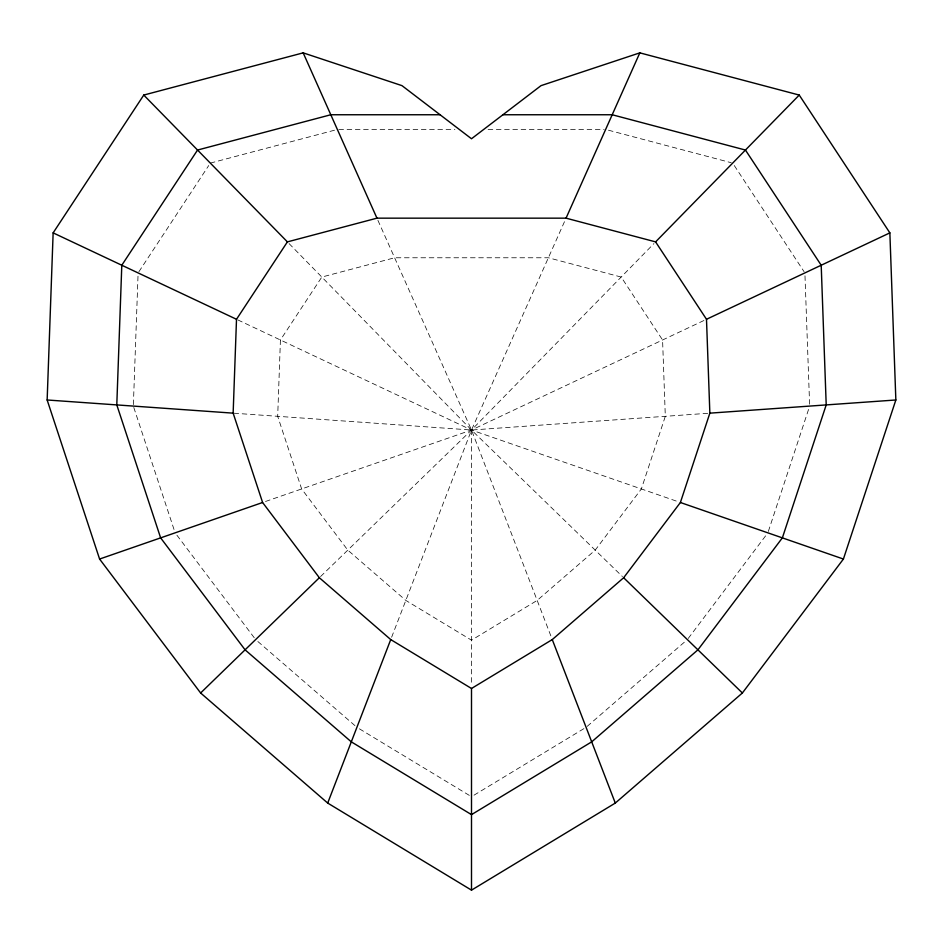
<?xml version="1.0" encoding="UTF-8"?>
<svg xmlns="http://www.w3.org/2000/svg" width="943" height="943" viewBox="0 0 943 943"><rect width="100%" height="100%" fill="white"/><g stroke="black" fill="none" stroke-linecap="round" stroke-linejoin="round"><path stroke-width="0.71" stroke-dasharray="4.71 3.54" d="M133.387 404.618L138.008 275.839M768.333 531.451L809.2 407.482M391.628 637.244L471.5 430.032L565.081 220.344M138.916 271.702L208.721 165.544M688.249 638.411L766.105 535.188M320.561 576.562L471.5 430.032L653.912 243.6M587.206 726.346L685.137 641.511M474.023 795.173L586.098 727.301M265.502 501.487L471.5 430.032L705.128 319.936M210.324 163.104L334.541 130.205M233.947 413.211L471.5 430.032L709.053 413.211M338.832 129.462L454.915 129.462M488.085 129.462L604.168 129.462M608.459 130.205L731.261 162.726M237.872 319.936L471.5 430.032L677.498 501.487M359.424 728.833L470.239 795.939M257.863 641.511L355.794 726.346M289.088 243.6L471.5 430.032L622.439 576.562M176.895 535.188L254.751 638.411M734.279 165.544L804.084 271.702M377.919 220.344L471.5 430.032L551.372 637.244M133.8 407.482L174.667 531.451M804.992 275.839L809.613 404.618M471.5 430.032L471.5 685.526M280.425 339.987L277.69 416.311L301.642 488.957L347.79 550.134L405.82 600.408L471.5 640.179L537.18 600.408L595.21 550.134L641.358 488.957L665.31 416.311L662.575 339.987L621.189 277.053L548.378 257.769L394.622 257.769L321.811 277.053L280.425 339.987"/><path stroke-width="1.41" d="M47.15 399.985L53.138 232.874L143.76 95.066L303.174 52.855L401.966 85.636L471.5 138.762L541.034 85.636L639.825 52.855L799.24 95.066L889.862 232.874L895.85 399.985L843.407 559.046L742.377 692.987L615.296 803.071L471.5 890.145L327.704 803.071L200.623 692.987L99.593 559.046L47.15 399.985L233.145 413.152L262.602 502.501L319.347 577.741L390.732 639.578L471.5 688.484L471.5 890.145M233.145 413.152L236.504 319.288L287.403 241.879L376.952 218.163L566.048 218.163L655.597 241.879L706.496 319.288L709.855 413.152L680.398 502.501L623.653 577.741L552.268 639.578L471.5 688.484M327.704 803.071L390.732 639.578M566.048 218.163L639.825 52.855M655.597 241.879L799.24 95.066M200.623 692.987L319.347 577.741M706.496 319.288L889.862 232.874M99.593 559.046L262.602 502.501M709.855 413.152L895.85 399.985M440.086 114.751L330.804 114.751L197.547 150.043L121.8 265.231L116.791 404.912L160.628 537.864L245.074 649.833L351.303 741.846L471.5 814.634L591.697 741.846L697.926 649.833L782.372 537.864L826.209 404.912L821.2 265.231L745.453 150.043L612.196 114.751L502.914 114.751M680.398 502.501L843.407 559.046M53.138 232.874L236.504 319.288M623.653 577.741L742.377 692.987M143.76 95.066L287.403 241.879M303.174 52.855L376.952 218.163M552.268 639.578L615.296 803.071"/></g></svg>
